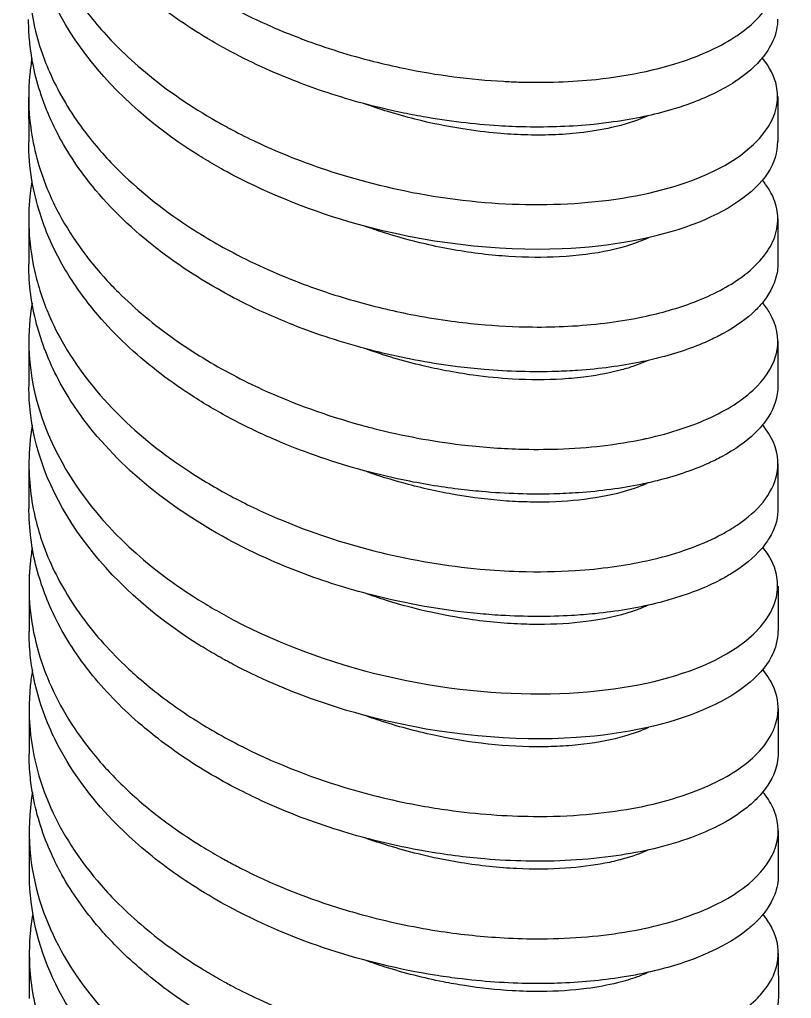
# Model space of a CAD drawing. Header units: millimetres. Extents: x 129 to 6329, y 33 to 3553.
# Drawn here: x 5158.78 to 5179.39, y 3216.18 to 3242.32 of the extents above; entities that cross this region are included whole.
import ezdxf

# ---------------------------------------------------------------- set-up
doc = ezdxf.new("R2010")
doc.units = ezdxf.units.MM
doc.layers.add('vistasIsometricas', color=255, linetype='Continuous')

msp = doc.modelspace()

# ---------------------------------------------------------------- linework, layer by layer
at = {"layer": 'vistasIsometricas', "extrusion": (1e-16, 0.816497, 0.57735)}
for p, q in [((5176.52, 3241.219), (5176.52, 3241.219)), ((5159.02, 3240.252), (5159.021, 3239.056)), ((5179.02, 3240.266), (5179.021, 3239.07)), ((5159.023, 3236.984), (5159.024, 3235.788)), ((5179.023, 3236.999), (5179.024, 3235.803)), ((5159.025, 3233.717), (5159.026, 3232.521)), ((5179.025, 3233.731), (5179.026, 3232.535)), ((5176.527, 3231.417), (5176.527, 3231.417)), ((5159.028, 3230.45), (5159.028, 3229.254)), ((5179.028, 3230.464), (5179.028, 3229.268)), ((5176.529, 3228.15), (5176.529, 3228.15)), ((5159.03, 3227.182), (5159.031, 3225.986)), ((5179.03, 3227.197), (5179.031, 3226.001)), ((5176.532, 3224.883), (5176.532, 3224.883)), ((5159.032, 3223.915), (5159.033, 3222.719)), ((5179.032, 3223.929), (5179.033, 3222.733)), ((5176.534, 3221.615), (5176.534, 3221.615)), ((5159.035, 3220.647), (5159.036, 3219.451)), ((5179.035, 3220.662), (5179.036, 3219.466)), ((5176.536, 3218.348), (5176.536, 3218.348)), ((5159.037, 3217.38), (5159.038, 3216.184)), ((5179.037, 3217.395), (5179.038, 3216.199))]:
    msp.add_line(p, q, dxfattribs=at)
at = {"layer": 'vistasIsometricas'}
for points, knots in [([(5179.019, 3242.338), (5179.019, 3242.143), (5178.978, 3241.949), (5178.857, 3241.672), (5178.811, 3241.586), (5178.603, 3241.263), (5178.384, 3241.033), (5178.01, 3240.751), (5177.913, 3240.684), (5177.49, 3240.419), (5177.114, 3240.238), (5176.526, 3240.023), (5176.361, 3239.969), (5175.718, 3239.779), (5175.198, 3239.667), (5174.465, 3239.564), (5174.288, 3239.543), (5173.535, 3239.468), (5172.929, 3239.443), (5172.057, 3239.46), (5171.811, 3239.47), (5170.905, 3239.527), (5170.233, 3239.607), (5169.357, 3239.761), (5169.159, 3239.8), (5168.298, 3239.981), (5167.638, 3240.158), (5166.722, 3240.462), (5166.457, 3240.557), (5165.542, 3240.91), (5164.911, 3241.199), (5164.136, 3241.62), (5163.965, 3241.717), (5163.224, 3242.159), (5162.688, 3242.533), (5162.025, 3243.077), (5161.859, 3243.222), (5161.239, 3243.794), (5160.831, 3244.244), (5160.364, 3244.872), (5160.254, 3245.03), (5159.841, 3245.672), (5159.591, 3246.171), (5159.339, 3246.864), (5159.281, 3247.046), (5159.092, 3247.752), (5159.019, 3248.28), (5159.014, 3248.826), (5159.014, 3248.842), (5159.014, 3248.858)], [2.189774, 2.189774, 2.189774, 2.189774, 2.271369, 2.271369, 2.308355, 2.308355, 2.412889, 2.412889, 2.446497, 2.446497, 2.549984, 2.549984, 2.588042, 2.588042, 2.692844, 2.692844, 2.725228, 2.725228, 2.828307, 2.828307, 2.868108, 2.868108, 2.97324, 2.97324, 3.003864, 3.003864, 3.106388, 3.106388, 3.14864, 3.14864, 3.25397, 3.25397, 3.284508, 3.284508, 3.388413, 3.388413, 3.424714, 3.424714, 3.529057, 3.529057, 3.563502, 3.563502, 3.667267, 3.667267, 3.704157, 3.704157, 3.808666, 3.808666, 3.811797, 3.811797, 3.811797, 3.811797]), ([(5159.102, 3247.822), (5159.079, 3247.684), (5159.061, 3247.546), (5159.047, 3247.408), (5159.026, 3247.2), (5159.015, 3246.991), (5159.016, 3246.782), (5159.017, 3246.075), (5159.14, 3245.368), (5159.382, 3244.68), (5159.42, 3244.571), (5159.461, 3244.463), (5159.505, 3244.356), (5159.739, 3243.782), (5160.056, 3243.223), (5160.448, 3242.69), (5160.731, 3242.304), (5161.054, 3241.931), (5161.411, 3241.576), (5161.639, 3241.349), (5161.881, 3241.129), (5162.136, 3240.916), (5162.713, 3240.436), (5163.354, 3239.996), (5164.043, 3239.603), (5164.114, 3239.563), (5164.185, 3239.523), (5164.257, 3239.483), (5164.28, 3239.471), (5164.302, 3239.459), (5164.325, 3239.447), (5164.338, 3239.439), (5164.352, 3239.432), (5164.366, 3239.425), (5164.384, 3239.415), (5164.402, 3239.405), (5164.42, 3239.396), (5164.438, 3239.386), (5164.47, 3239.369), (5164.475, 3239.367)], [0.138920764, 0.138920764, 0.138920764, 0.138920764, 0.139115502, 0.139115502, 0.139115502, 0.139409012, 0.139409012, 0.139409012, 0.140403887, 0.140403887, 0.140403887, 0.140560589, 0.140560589, 0.140560589, 0.14139877, 0.14139877, 0.14139877, 0.142005675, 0.142005675, 0.142005675, 0.142393655, 0.142393655, 0.142393655, 0.143270126, 0.143270126, 0.143270126, 0.143360444, 0.143360444, 0.143360444, 0.143388537, 0.143388537, 0.143388537, 0.143405603, 0.143405603, 0.143405603, 0.143428183, 0.143428183, 0.143428183, 0.143450762, 0.143450762, 0.143450762, 0.143450762]), ([(5164.476, 3238.171), (5164.47, 3238.174), (5164.455, 3238.182), (5164.444, 3238.187), (5164.434, 3238.193), (5164.423, 3238.198), (5164.413, 3238.204), (5164.392, 3238.215), (5164.371, 3238.226), (5164.351, 3238.237), (5164.309, 3238.26), (5164.268, 3238.282), (5164.227, 3238.305), (5164.145, 3238.35), (5164.063, 3238.396), (5163.983, 3238.442), (5163.821, 3238.535), (5163.663, 3238.631), (5163.508, 3238.729), (5160.914, 3240.361), (5159.304, 3242.649), (5159.054, 3244.918), (5159.029, 3245.142), (5159.017, 3245.366), (5159.018, 3245.589)], [0.854433457, 0.854433457, 0.854433457, 0.854433457, 0.854442082, 0.854442082, 0.854442082, 0.854450707, 0.854450707, 0.854450707, 0.854467958, 0.854467958, 0.854467958, 0.854502459, 0.854502459, 0.854502459, 0.854571461, 0.854571461, 0.854571461, 0.854709465, 0.854709465, 0.854709465, 0.857015043, 0.857015043, 0.857015043, 0.857243209, 0.857243209, 0.857243209, 0.857243209]), ([(5159.105, 3244.555), (5159.049, 3244.225), (5159.02, 3243.894), (5159.017, 3243.412), (5159.022, 3243.261), (5159.068, 3242.577), (5159.173, 3242.048), (5159.412, 3241.325), (5159.489, 3241.125), (5159.795, 3240.426), (5160.075, 3239.94), (5160.67, 3239.118), (5160.959, 3238.775), (5161.818, 3237.888), (5162.44, 3237.372), (5163.556, 3236.616), (5164.007, 3236.347), (5165.085, 3235.779), (5165.723, 3235.495), (5166.812, 3235.089), (5167.25, 3234.945), (5168.201, 3234.673), (5168.712, 3234.55), (5169.551, 3234.386), (5169.878, 3234.331), (5170.478, 3234.247), (5170.75, 3234.215), (5171.515, 3234.143), (5172.002, 3234.118), (5172.797, 3234.111), (5173.111, 3234.118), (5174.099, 3234.169), (5174.74, 3234.248), (5175.827, 3234.467), (5176.285, 3234.595), (5177.205, 3234.932), (5177.638, 3235.152), (5178.207, 3235.549), (5178.391, 3235.71), (5178.689, 3236.041), (5178.803, 3236.211), (5178.969, 3236.57), (5179.015, 3236.759), (5179.028, 3237.122), (5179.001, 3237.296), (5178.887, 3237.621), (5178.806, 3237.774), (5178.672, 3237.96), (5178.644, 3237.997), (5178.613, 3238.034)], [0.986576, 0.986576, 0.986576, 0.986576, 1.052004, 1.052004, 1.081721, 1.081721, 1.186973, 1.186973, 1.227805, 1.227805, 1.330644, 1.330644, 1.408532, 1.408532, 1.540552, 1.540552, 1.622248, 1.622248, 1.727836, 1.727836, 1.797007, 1.797007, 1.876197, 1.876197, 1.926905, 1.926905, 1.969585, 1.969585, 2.047772, 2.047772, 2.100654, 2.100654, 2.217983, 2.217983, 2.317432, 2.317432, 2.439979, 2.439979, 2.516042, 2.516042, 2.590178, 2.590178, 2.669957, 2.669957, 2.742662, 2.742662, 2.808392, 2.808392, 2.824997, 2.824997, 2.824997, 2.824997]), ([(5164.472, 3242.634), (5164.52, 3242.609), (5164.594, 3242.57), (5164.656, 3242.539), (5164.889, 3242.42), (5165.126, 3242.306), (5165.368, 3242.198), (5165.672, 3242.061), (5165.983, 3241.933), (5166.298, 3241.814), (5166.316, 3241.807), (5166.335, 3241.8), (5166.353, 3241.793), (5166.966, 3241.564), (5167.594, 3241.368), (5168.228, 3241.207), (5168.493, 3241.14), (5168.759, 3241.079), (5169.025, 3241.024), (5169.926, 3240.837), (5170.827, 3240.722), (5171.696, 3240.674), (5171.832, 3240.666), (5171.968, 3240.66), (5172.103, 3240.656), (5172.826, 3240.634), (5173.521, 3240.659), (5174.172, 3240.727), (5174.643, 3240.777), (5175.091, 3240.849), (5175.509, 3240.94), (5175.776, 3240.999), (5176.032, 3241.066), (5176.273, 3241.14), (5176.894, 3241.33), (5177.425, 3241.569), (5177.848, 3241.84), (5177.874, 3241.857), (5177.9, 3241.875), (5177.926, 3241.892), (5178.31, 3242.15), (5178.598, 3242.437), (5178.781, 3242.737), (5178.881, 3242.902), (5178.95, 3243.071), (5178.987, 3243.242), (5179.021, 3243.402), (5179.027, 3243.564), (5179.004, 3243.725), (5178.964, 3244.013), (5178.83, 3244.298), (5178.608, 3244.569)], [0.137670411, 0.137670411, 0.137670411, 0.137670411, 0.13774583, 0.13774583, 0.13774583, 0.138031681, 0.138031681, 0.138031681, 0.138392953, 0.138392953, 0.138392953, 0.138414151, 0.138414151, 0.138414151, 0.139115495, 0.139115495, 0.139115495, 0.139409027, 0.139409027, 0.139409027, 0.140403892, 0.140403892, 0.140403892, 0.140560581, 0.140560581, 0.140560581, 0.141398766, 0.141398766, 0.141398766, 0.142005667, 0.142005667, 0.142005667, 0.142393649, 0.142393649, 0.142393649, 0.143388514, 0.143388514, 0.143388514, 0.143450752, 0.143450752, 0.143450752, 0.144383384, 0.144383384, 0.144383384, 0.144895838, 0.144895838, 0.144895838, 0.145378276, 0.145378276, 0.145378276, 0.146243341, 0.146243341, 0.146243341, 0.146243341]), ([(5179.024, 3235.803), (5179.024, 3235.794), (5179.024, 3235.786), (5179.022, 3235.706), (5179.015, 3235.634), (5178.959, 3235.313), (5178.846, 3235.066), (5178.596, 3234.738), (5178.516, 3234.649), (5178.201, 3234.339), (5177.913, 3234.13), (5177.461, 3233.881), (5177.348, 3233.825), (5176.843, 3233.59), (5176.401, 3233.433), (5175.728, 3233.257), (5175.541, 3233.214), (5174.831, 3233.07), (5174.273, 3232.995), (5173.492, 3232.941), (5173.298, 3232.931), (5172.485, 3232.906), (5171.842, 3232.923), (5170.946, 3232.999), (5170.709, 3233.024), (5169.808, 3233.137), (5169.137, 3233.258), (5168.248, 3233.472), (5168.028, 3233.529), (5167.139, 3233.777), (5166.48, 3234.003), (5165.616, 3234.359), (5165.395, 3234.456), (5164.558, 3234.845), (5163.966, 3235.168), (5163.225, 3235.644), (5163.043, 3235.766), (5162.691, 3236.018), (5162.521, 3236.146), (5161.693, 3236.803), (5161.113, 3237.377), (5160.26, 3238.462), (5159.948, 3238.953), (5159.628, 3239.611), (5159.561, 3239.763), (5159.292, 3240.427), (5159.151, 3240.95), (5159.055, 3241.645), (5159.038, 3241.811), (5159.022, 3242.093), (5159.019, 3242.208), (5159.019, 3242.323)], [0.567613, 0.567613, 0.567613, 0.567613, 0.571227, 0.571227, 0.601183, 0.601183, 0.706407, 0.706407, 0.746958, 0.746958, 0.849862, 0.849862, 0.881722, 0.881722, 0.986628, 0.986628, 1.025179, 1.025179, 1.128547, 1.128547, 1.16181, 1.16181, 1.266418, 1.266418, 1.3037, 1.3037, 1.407368, 1.407368, 1.441531, 1.441531, 1.545935, 1.545935, 1.582465, 1.582465, 1.686311, 1.686311, 1.721021, 1.721021, 1.755447, 1.755447, 1.892824, 1.892824, 1.998136, 1.998136, 2.029378, 2.029378, 2.134074, 2.134074, 2.16695, 2.16695, 2.189662, 2.189662, 2.189662, 2.189662]), ([(5159.107, 3241.287), (5159.084, 3241.15), (5159.065, 3241.012), (5159.051, 3240.873), (5159.004, 3240.397), (5159.011, 3239.918), (5159.074, 3239.443), (5159.147, 3238.895), (5159.293, 3238.352), (5159.509, 3237.821), (5159.571, 3237.67), (5159.639, 3237.519), (5159.712, 3237.37), (5160.042, 3236.699), (5160.485, 3236.054), (5161.026, 3235.451), (5161.151, 3235.312), (5161.281, 3235.175), (5161.416, 3235.041), (5161.866, 3234.593), (5162.372, 3234.172), (5162.921, 3233.783), (5163.409, 3233.439), (5163.931, 3233.121), (5164.479, 3232.832)], [0.150481291, 0.150481291, 0.150481291, 0.150481291, 0.1506762, 0.1506762, 0.1506762, 0.151347582, 0.151347582, 0.151347582, 0.152121286, 0.152121286, 0.152121286, 0.152342462, 0.152342462, 0.152342462, 0.153337341, 0.153337341, 0.153337341, 0.153566372, 0.153566372, 0.153566372, 0.154332235, 0.154332235, 0.154332235, 0.155011458, 0.155011458, 0.155011458, 0.155011458]), ([(5164.475, 3239.367), (5164.844, 3239.172), (5165.325, 3238.937), (5165.933, 3238.691), (5167.18, 3238.185), (5169.013, 3237.623), (5171.213, 3237.44), (5173.099, 3237.283), (5175.263, 3237.44), (5176.886, 3238.086), (5178.258, 3238.633), (5179.197, 3239.545), (5178.992, 3240.544), (5178.94, 3240.797), (5178.812, 3241.054), (5178.605, 3241.304)], [0.14345076, 0.14345076, 0.14345076, 0.14345076, 0.14538432, 0.14538432, 0.14538432, 0.14935619, 0.14935619, 0.14935619, 0.15276246, 0.15276246, 0.15276246, 0.15564379, 0.15564379, 0.15564379, 0.15637426, 0.15637426, 0.15637426, 0.15637426]), ([(5175.555, 3239.754), (5175.528, 3239.742), (5175.5, 3239.73), (5175.217, 3239.608), (5174.92, 3239.513), (5174.32, 3239.378), (5174.034, 3239.331), (5173.492, 3239.271), (5173.247, 3239.254), (5172.753, 3239.237), (5172.507, 3239.237), (5172.019, 3239.252), (5171.778, 3239.266), (5171.232, 3239.315), (5170.924, 3239.353), (5170.191, 3239.468), (5169.764, 3239.555), (5169.094, 3239.725), (5168.853, 3239.792), (5168.405, 3239.93), (5168.198, 3239.999), (5167.992, 3240.073)], [-10.5661632, -10.5661632, -10.5661632, -10.5661632, -10.5573829, -10.5573829, -10.4781595, -10.4781595, -10.4157755, -10.4157755, -10.3680293, -10.3680293, -10.3236112, -10.3236112, -10.2823807, -10.2823807, -10.2317441, -10.2317441, -10.1636004, -10.1636004, -10.1255206, -10.1255206, -10.092546, -10.092546, -10.092546, -10.092546]), ([(5164.48, 3231.636), (5164.12, 3231.826), (5163.772, 3232.028), (5163.13, 3232.438), (5162.836, 3232.643), (5161.962, 3233.308), (5161.43, 3233.797), (5160.676, 3234.652), (5160.412, 3234.997), (5160.075, 3235.516), (5159.975, 3235.681), (5159.65, 3236.269), (5159.463, 3236.701), (5159.229, 3237.438), (5159.157, 3237.737), (5159.05, 3238.376), (5159.022, 3238.716), (5159.021, 3239.056)], [0.0000223, 0.0000223, 0.0000223, 0.0000223, 0.0625688, 0.0625688, 0.1196904, 0.1196904, 0.2398887, 0.2398887, 0.3165452, 0.3165452, 0.3516767, 0.3516767, 0.4404125, 0.4404125, 0.5002494, 0.5002494, 0.5672808, 0.5672808, 0.5672808, 0.5672808]), ([(5179.011, 3239.072), (5179.016, 3238.784), (5178.931, 3238.499), (5178.756, 3238.229), (5178.042, 3237.126), (5175.884, 3236.306), (5173.266, 3236.198), (5171.524, 3236.126), (5169.597, 3236.355), (5167.788, 3236.862), (5166.615, 3237.192), (5165.491, 3237.636), (5164.476, 3238.171)], [0.845765591, 0.845765591, 0.845765591, 0.845765591, 0.846671908, 0.846671908, 0.846671908, 0.850373618, 0.850373618, 0.850373618, 0.852836613, 0.852836613, 0.852836613, 0.854433457, 0.854433457, 0.854433457, 0.854433457]), ([(5159.109, 3238.02), (5159.102, 3237.977), (5159.095, 3237.935), (5159.089, 3237.892), (5159.075, 3237.797), (5159.063, 3237.701), (5159.054, 3237.606), (5158.993, 3236.996), (5159.022, 3236.381), (5159.143, 3235.775), (5159.225, 3235.363), (5159.348, 3234.955), (5159.512, 3234.554), (5159.627, 3234.273), (5159.761, 3233.996), (5159.914, 3233.723), (5160.286, 3233.062), (5160.77, 3232.431), (5161.348, 3231.845), (5161.371, 3231.821), (5161.394, 3231.797), (5161.418, 3231.774), (5161.979, 3231.215), (5162.627, 3230.698), (5163.338, 3230.235), (5163.704, 3229.997), (5164.086, 3229.773), (5164.482, 3229.565)], [0.15626164, 0.15626164, 0.15626164, 0.15626164, 0.156321939, 0.156321939, 0.156321939, 0.15645652, 0.15645652, 0.15645652, 0.157316822, 0.157316822, 0.157316822, 0.157901605, 0.157901605, 0.157901605, 0.158311718, 0.158311718, 0.158311718, 0.159306594, 0.159306594, 0.159306594, 0.15934669, 0.15934669, 0.15934669, 0.160301474, 0.160301474, 0.160301474, 0.160791775, 0.160791775, 0.160791775, 0.160791775]), ([(5175.558, 3236.487), (5175.273, 3236.356), (5174.93, 3236.244), (5174.132, 3236.071), (5173.68, 3236.012), (5172.764, 3235.964), (5172.314, 3235.967), (5171.606, 3236.013), (5171.364, 3236.035), (5170.625, 3236.124), (5170.119, 3236.212), (5169.238, 3236.417), (5168.868, 3236.518), (5168.33, 3236.689), (5168.162, 3236.746), (5167.994, 3236.806)], [-8.6985033, -8.6985033, -8.6985033, -8.6985033, -8.6062172, -8.6062172, -8.5123046, -8.5123046, -8.4317807, -8.4317807, -8.3912537, -8.3912537, -8.3099273, -8.3099273, -8.2513488, -8.2513488, -8.2245753, -8.2245753, -8.2245753, -8.2245753]), ([(5164.483, 3228.369), (5163.663, 3228.801), (5162.905, 3229.296), (5161.546, 3230.406), (5160.954, 3231.018), (5160.329, 3231.863), (5160.197, 3232.058), (5159.78, 3232.735), (5159.544, 3233.23), (5159.319, 3233.888), (5159.273, 3234.04), (5159.095, 3234.718), (5159.025, 3235.249), (5159.024, 3235.784), (5159.024, 3235.786), (5159.024, 3235.788)], [0.0000116, 0.0000116, 0.0000116, 0.0000116, 0.1423632, 0.1423632, 0.2866868, 0.2866868, 0.3289304, 0.3289304, 0.431454, 0.431454, 0.4620878, 0.4620878, 0.567215, 0.567215, 0.5675955, 0.5675955, 0.5675955, 0.5675955]), ([(5159.115, 3234.75), (5159.048, 3234.363), (5159.017, 3233.97), (5159.027, 3233.574), (5159.079, 3231.386), (5160.382, 3229.12), (5162.715, 3227.401), (5162.966, 3227.216), (5163.228, 3227.037), (5163.499, 3226.866), (5163.657, 3226.766), (5163.818, 3226.669), (5163.982, 3226.574), (5164.065, 3226.527), (5164.147, 3226.48), (5164.231, 3226.434), (5164.315, 3226.388), (5164.396, 3226.344), (5164.484, 3226.297)], [0.163865796, 0.163865796, 0.163865796, 0.163865796, 0.164212788, 0.164212788, 0.164212788, 0.166127018, 0.166127018, 0.166127018, 0.166332965, 0.166332965, 0.166332965, 0.166452542, 0.166452542, 0.166452542, 0.16651233, 0.16651233, 0.16651233, 0.166572118, 0.166572118, 0.166572118, 0.166572118]), ([(5164.479, 3232.832), (5164.734, 3232.698), (5164.995, 3232.57), (5165.259, 3232.448), (5166.095, 3232.066), (5166.976, 3231.749), (5167.871, 3231.502), (5167.992, 3231.468), (5168.113, 3231.436), (5168.235, 3231.405), (5169.012, 3231.208), (5169.796, 3231.064), (5170.566, 3230.971), (5171.09, 3230.909), (5171.606, 3230.87), (5172.11, 3230.854), (5172.464, 3230.843), (5172.811, 3230.844), (5173.149, 3230.855), (5173.97, 3230.882), (5174.741, 3230.974), (5175.433, 3231.12), (5175.461, 3231.126), (5175.488, 3231.132), (5175.516, 3231.138), (5176.174, 3231.283), (5176.759, 3231.476), (5177.25, 3231.707), (5177.503, 3231.825), (5177.731, 3231.954), (5177.933, 3232.09), (5178.141, 3232.23), (5178.321, 3232.378), (5178.471, 3232.532), (5178.75, 3232.819), (5178.927, 3233.127), (5178.994, 3233.439), (5178.998, 3233.458), (5179.001, 3233.476), (5179.004, 3233.494), (5179.062, 3233.825), (5178.998, 3234.161), (5178.813, 3234.482), (5178.758, 3234.579), (5178.692, 3234.674), (5178.616, 3234.767)], [0.155011459, 0.155011459, 0.155011459, 0.155011459, 0.155327122, 0.155327122, 0.155327122, 0.156322003, 0.156322003, 0.156322003, 0.156456544, 0.156456544, 0.156456544, 0.157316887, 0.157316887, 0.157316887, 0.15790163, 0.15790163, 0.15790163, 0.158311784, 0.158311784, 0.158311784, 0.159306659, 0.159306659, 0.159306659, 0.159346716, 0.159346716, 0.159346716, 0.160301536, 0.160301536, 0.160301536, 0.160791802, 0.160791802, 0.160791802, 0.161296437, 0.161296437, 0.161296437, 0.162236887, 0.162236887, 0.162236887, 0.162291308, 0.162291308, 0.162291308, 0.163286182, 0.163286182, 0.163286182, 0.16358439, 0.16358439, 0.16358439, 0.16358439]), ([(5175.56, 3233.22), (5175.447, 3233.168), (5175.326, 3233.119), (5175.086, 3233.036), (5174.97, 3233), (5174.566, 3232.89), (5174.251, 3232.828), (5173.704, 3232.757), (5173.489, 3232.737), (5172.85, 3232.698), (5172.406, 3232.698), (5171.599, 3232.744), (5171.246, 3232.778), (5170.645, 3232.861), (5170.403, 3232.9), (5169.957, 3232.986), (5169.755, 3233.029), (5169.033, 3233.2), (5168.512, 3233.354), (5167.997, 3233.538)], [-11.8121216, -11.8121216, -11.8121216, -11.8121216, -11.7757146, -11.7757146, -11.7452478, -11.7452478, -11.6739647, -11.6739647, -11.63102, -11.63102, -11.5512126, -11.5512126, -11.4922407, -11.4922407, -11.4530396, -11.4530396, -11.4208198, -11.4208198, -11.3384541, -11.3384541, -11.3384541, -11.3384541]), ([(5164.485, 3225.101), (5164.469, 3225.11), (5164.446, 3225.122), (5164.426, 3225.133), (5164.406, 3225.143), (5164.386, 3225.154), (5164.367, 3225.164), (5164.328, 3225.185), (5164.288, 3225.207), (5164.25, 3225.228), (5164.172, 3225.271), (5164.094, 3225.314), (5164.018, 3225.358), (5163.864, 3225.446), (5163.714, 3225.536), (5163.566, 3225.629), (5160.988, 3227.237), (5159.331, 3229.516), (5159.066, 3231.821), (5159.04, 3232.054), (5159.027, 3232.288), (5159.028, 3232.52)], [0.831312016, 0.831312016, 0.831312016, 0.831312016, 0.831332224, 0.831332224, 0.831332224, 0.831352433, 0.831352433, 0.831352433, 0.831392849, 0.831392849, 0.831392849, 0.831473683, 0.831473683, 0.831473683, 0.83163535, 0.83163535, 0.83163535, 0.834450924, 0.834450924, 0.834450924, 0.834736094, 0.834736094, 0.834736094, 0.834736094]), ([(5179.026, 3232.535), (5179.026, 3232.52), (5179.026, 3232.505), (5179.023, 3232.418), (5179.015, 3232.346), (5178.955, 3232.032), (5178.843, 3231.792), (5178.594, 3231.465), (5178.509, 3231.37), (5178.179, 3231.051), (5177.879, 3230.838), (5177.414, 3230.589), (5177.303, 3230.534), (5176.797, 3230.304), (5176.352, 3230.149), (5175.7, 3229.983), (5175.537, 3229.945), (5174.852, 3229.805), (5174.294, 3229.729), (5173.486, 3229.672), (5173.264, 3229.662), (5172.419, 3229.639), (5171.773, 3229.66), (5170.906, 3229.737), (5170.7, 3229.759), (5170.002, 3229.845), (5169.506, 3229.927), (5168.225, 3230.194), (5167.443, 3230.41), (5166.318, 3230.807), (5165.96, 3230.946), (5165.223, 3231.263), (5164.846, 3231.443), (5164.48, 3231.636)], [2.189574, 2.189574, 2.189574, 2.189574, 2.195973, 2.195973, 2.226056, 2.226056, 2.328423, 2.328423, 2.371382, 2.371382, 2.476704, 2.476704, 2.507769, 2.507769, 2.612299, 2.612299, 2.645924, 2.645924, 2.749416, 2.749416, 2.787452, 2.787452, 2.892248, 2.892248, 2.924658, 2.924658, 3.001476, 3.001476, 3.122891, 3.122891, 3.180657, 3.180657, 3.244228, 3.244228, 3.244228, 3.244228]), ([(5159.114, 3231.485), (5159.087, 3231.325), (5159.066, 3231.164), (5159.039, 3230.852), (5159.031, 3230.702), (5159.02, 3230.017), (5159.081, 3229.484), (5159.261, 3228.754), (5159.321, 3228.551), (5159.569, 3227.842), (5159.81, 3227.346), (5160.198, 3226.727), (5160.29, 3226.589), (5160.73, 3225.972), (5161.132, 3225.513), (5161.726, 3224.946), (5161.871, 3224.816), (5162.406, 3224.357), (5162.822, 3224.044), (5163.694, 3223.468), (5164.148, 3223.203), (5165.518, 3222.498), (5166.476, 3222.117), (5168.14, 3221.615), (5168.825, 3221.452), (5169.745, 3221.286), (5169.981, 3221.249), (5170.996, 3221.106), (5171.763, 3221.051), (5172.984, 3221.041), (5173.455, 3221.059), (5174.761, 3221.169), (5175.541, 3221.313), (5176.564, 3221.618), (5176.88, 3221.734), (5177.448, 3221.989), (5177.699, 3222.127), (5178.101, 3222.394), (5178.261, 3222.521), (5178.592, 3222.835), (5178.742, 3223.028), (5178.897, 3223.317), (5178.936, 3223.41), (5179.044, 3223.752), (5179.053, 3224.004), (5178.976, 3224.326), (5178.953, 3224.398), (5178.855, 3224.638), (5178.755, 3224.804), (5178.623, 3224.965)], [0.986427, 0.986427, 0.986427, 0.986427, 1.018279, 1.018279, 1.048029, 1.048029, 1.153278, 1.153278, 1.19407, 1.19407, 1.296918, 1.296918, 1.326804, 1.326804, 1.432101, 1.432101, 1.464502, 1.464502, 1.548184, 1.548184, 1.629718, 1.629718, 1.784452, 1.784452, 1.890365, 1.890365, 1.92701, 1.92701, 2.048593, 2.048593, 2.12863, 2.12863, 2.280121, 2.280121, 2.356461, 2.356461, 2.431078, 2.431078, 2.492089, 2.492089, 2.577512, 2.577512, 2.617275, 2.617275, 2.722401, 2.722401, 2.753059, 2.753059, 2.825125, 2.825125, 2.825125, 2.825125]), ([(5164.482, 3229.565), (5164.889, 3229.35), (5165.311, 3229.151), (5165.742, 3228.97), (5166.547, 3228.632), (5167.388, 3228.354), (5168.237, 3228.138), (5168.286, 3228.126), (5168.336, 3228.113), (5168.385, 3228.101), (5169.284, 3227.881), (5170.192, 3227.731), (5171.074, 3227.651), (5171.425, 3227.619), (5171.772, 3227.597), (5172.113, 3227.587), (5172.629, 3227.571), (5173.132, 3227.579), (5173.614, 3227.61), (5174.295, 3227.654), (5174.935, 3227.743), (5175.518, 3227.871), (5175.621, 3227.893), (5175.722, 3227.917), (5175.821, 3227.942), (5176.482, 3228.108), (5177.06, 3228.326), (5177.534, 3228.581), (5177.677, 3228.658), (5177.811, 3228.739), (5177.935, 3228.822), (5178.221, 3229.015), (5178.453, 3229.222), (5178.629, 3229.44), (5178.819, 3229.675), (5178.942, 3229.922), (5178.996, 3230.172), (5179.014, 3230.253), (5179.024, 3230.334), (5179.027, 3230.416), (5179.038, 3230.748), (5178.927, 3231.081), (5178.698, 3231.396), (5178.673, 3231.431), (5178.646, 3231.465), (5178.618, 3231.499)], [0.160791776, 0.160791776, 0.160791776, 0.160791776, 0.161296377, 0.161296377, 0.161296377, 0.162236864, 0.162236864, 0.162236864, 0.162291256, 0.162291256, 0.162291256, 0.163286137, 0.163286137, 0.163286137, 0.163681952, 0.163681952, 0.163681952, 0.164281041, 0.164281041, 0.164281041, 0.165127041, 0.165127041, 0.165127041, 0.165275918, 0.165275918, 0.165275918, 0.166270797, 0.166270797, 0.166270797, 0.16657213, 0.16657213, 0.16657213, 0.167265694, 0.167265694, 0.167265694, 0.168017219, 0.168017219, 0.168017219, 0.168260575, 0.168260575, 0.168260575, 0.169255452, 0.169255452, 0.169255452, 0.169364704, 0.169364704, 0.169364704, 0.169364704]), ([(5175.563, 3229.952), (5175.544, 3229.944), (5175.524, 3229.935), (5175.306, 3229.839), (5175.081, 3229.761), (5174.498, 3229.605), (5174.123, 3229.537), (5173.309, 3229.449), (5172.872, 3229.43), (5172.204, 3229.443), (5171.993, 3229.452), (5171.338, 3229.498), (5170.882, 3229.553), (5169.973, 3229.71), (5169.524, 3229.809), (5168.714, 3230.03), (5168.355, 3230.143), (5167.999, 3230.271)], [-12.4338233, -12.4338233, -12.4338233, -12.4338233, -12.4277164, -12.4277164, -12.3652113, -12.3652113, -12.2819897, -12.2819897, -12.1999818, -12.1999818, -12.1634129, -12.1634129, -12.0883625, -12.0883625, -12.0170412, -12.0170412, -11.960088, -11.960088, -11.960088, -11.960088]), ([(5179.033, 3222.733), (5179.033, 3222.647), (5179.025, 3222.561), (5178.994, 3222.396), (5178.972, 3222.319), (5178.854, 3221.995), (5178.696, 3221.755), (5178.392, 3221.446), (5178.303, 3221.365), (5177.983, 3221.107), (5177.717, 3220.938), (5177.197, 3220.675), (5176.965, 3220.575), (5176.405, 3220.369), (5176.069, 3220.268), (5175.392, 3220.107), (5175.057, 3220.043), (5174.321, 3219.936), (5173.916, 3219.896), (5173.107, 3219.85), (5172.707, 3219.843), (5171.936, 3219.859), (5171.569, 3219.878), (5170.673, 3219.954), (5170.141, 3220.022), (5169.196, 3220.187), (5168.786, 3220.273), (5168.06, 3220.452), (5167.745, 3220.538), (5166.736, 3220.844), (5166.055, 3221.097), (5165.181, 3221.488), (5164.965, 3221.59), (5164.173, 3221.989), (5163.62, 3222.312), (5162.86, 3222.831), (5162.625, 3223.003), (5162.244, 3223.303), (5162.093, 3223.428), (5161.467, 3223.975), (5161.037, 3224.421), (5160.558, 3225.024), (5160.457, 3225.16), (5160.03, 3225.765), (5159.758, 3226.25), (5159.459, 3226.96), (5159.382, 3227.172), (5159.154, 3227.908), (5159.06, 3228.439), (5159.031, 3229.066), (5159.028, 3229.16), (5159.028, 3229.254)], [0.567363, 0.567363, 0.567363, 0.567363, 0.603677, 0.603677, 0.63651, 0.63651, 0.741214, 0.741214, 0.778871, 0.778871, 0.865731, 0.865731, 0.926219, 0.926219, 1.001051, 1.001051, 1.066899, 1.066899, 1.139555, 1.139555, 1.206694, 1.206694, 1.265767, 1.265767, 1.348733, 1.348733, 1.412208, 1.412208, 1.461287, 1.461287, 1.570249, 1.570249, 1.606531, 1.606531, 1.705927, 1.705927, 1.752614, 1.752614, 1.784726, 1.784726, 1.889949, 1.889949, 1.919935, 1.919935, 2.022278, 2.022278, 2.065352, 2.065352, 2.17067, 2.17067, 2.189136, 2.189136, 2.189136, 2.189136]), ([(5179.028, 3229.268), (5179.028, 3229.244), (5179.028, 3229.22), (5179.014, 3228.952), (5178.936, 3228.71), (5178.733, 3228.376), (5178.663, 3228.28), (5178.38, 3227.952), (5178.112, 3227.73), (5177.687, 3227.469), (5177.586, 3227.411), (5177.118, 3227.167), (5176.701, 3227), (5176.08, 3226.813), (5175.92, 3226.77), (5175.259, 3226.609), (5174.719, 3226.517), (5173.938, 3226.437), (5173.729, 3226.42), (5172.913, 3226.374), (5172.28, 3226.374), (5171.418, 3226.425), (5171.206, 3226.442), (5170.066, 3226.551), (5169.119, 3226.715), (5167.539, 3227.122), (5166.906, 3227.321), (5165.665, 3227.793), (5165.06, 3228.064), (5164.483, 3228.369)], [3.811043, 3.811043, 3.811043, 3.811043, 3.82108, 3.82108, 3.923502, 3.923502, 3.96622, 3.96622, 4.07155, 4.07155, 4.102438, 4.102438, 4.206782, 4.206782, 4.24123, 4.24123, 4.344997, 4.344997, 4.381882, 4.381882, 4.486391, 4.486391, 4.520121, 4.520121, 4.666209, 4.666209, 4.765538, 4.765538, 4.8659, 4.8659, 4.8659, 4.8659]), ([(5159.117, 3228.218), (5159.093, 3228.08), (5159.075, 3227.942), (5159.061, 3227.804), (5159.03, 3227.497), (5159.022, 3227.19), (5159.037, 3226.883), (5159.072, 3226.176), (5159.23, 3225.472), (5159.504, 3224.789), (5159.509, 3224.777), (5159.514, 3224.764), (5159.519, 3224.752), (5159.792, 3224.083), (5160.178, 3223.434), (5160.662, 3222.823), (5160.895, 3222.53), (5161.15, 3222.246), (5161.425, 3221.972), (5161.735, 3221.664), (5162.071, 3221.368), (5162.429, 3221.087), (5162.562, 3220.983), (5162.699, 3220.88), (5162.838, 3220.78), (5163.095, 3220.595), (5163.362, 3220.418), (5163.637, 3220.248), (5163.794, 3220.152), (5163.953, 3220.058), (5164.115, 3219.967), (5164.222, 3219.906), (5164.328, 3219.848), (5164.44, 3219.788), (5164.457, 3219.779), (5164.475, 3219.77), (5164.489, 3219.763)], [0.173602865, 0.173602865, 0.173602865, 0.173602865, 0.173797574, 0.173797574, 0.173797574, 0.174229851, 0.174229851, 0.174229851, 0.175224714, 0.175224714, 0.175224714, 0.17524266, 0.17524266, 0.17524266, 0.17621958, 0.17621958, 0.17621958, 0.176687746, 0.176687746, 0.176687746, 0.177214457, 0.177214457, 0.177214457, 0.177410289, 0.177410289, 0.177410289, 0.17777156, 0.17777156, 0.17777156, 0.17797649, 0.17797649, 0.17797649, 0.178112765, 0.178112765, 0.178112765, 0.178132832, 0.178132832, 0.178132832, 0.178132832]), ([(5164.484, 3226.297), (5165.848, 3225.578), (5167.346, 3225.057), (5168.821, 3224.733), (5171.902, 3224.057), (5174.818, 3224.266), (5176.655, 3224.926), (5178.681, 3225.653), (5179.387, 3226.879), (5178.847, 3227.895), (5178.786, 3228.01), (5178.71, 3228.122), (5178.62, 3228.232)], [0.166572118, 0.166572118, 0.166572118, 0.166572118, 0.167496585, 0.167496585, 0.167496585, 0.169427104, 0.169427104, 0.169427104, 0.171555807, 0.171555807, 0.171555807, 0.171796644, 0.171796644, 0.171796644, 0.171796644]), ([(5175.565, 3226.685), (5175.471, 3226.642), (5175.371, 3226.601), (5174.919, 3226.436), (5174.509, 3226.335), (5173.66, 3226.211), (5173.239, 3226.177), (5172.616, 3226.168), (5172.438, 3226.17), (5171.781, 3226.191), (5171.284, 3226.234), (5170.441, 3226.358), (5170.104, 3226.42), (5169.368, 3226.583), (5168.969, 3226.688), (5168.381, 3226.872), (5168.191, 3226.936), (5168.002, 3227.004)], [-13.056047, -13.056047, -13.056047, -13.056047, -13.0257739, -13.0257739, -12.9270848, -12.9270848, -12.8448662, -12.8448662, -12.8129745, -12.8129745, -12.7296938, -12.7296938, -12.675662, -12.675662, -12.6125451, -12.6125451, -12.5823225, -12.5823225, -12.5823225, -12.5823225]), ([(5164.49, 3218.567), (5163.888, 3218.884), (5163.319, 3219.235), (5162.272, 3219.996), (5161.795, 3220.402), (5160.774, 3221.435), (5160.281, 3222.081), (5159.812, 3222.923), (5159.728, 3223.088), (5159.418, 3223.759), (5159.248, 3224.276), (5159.111, 3224.984), (5159.083, 3225.167), (5159.042, 3225.563), (5159.031, 3225.775), (5159.031, 3225.986)], [0.0000136, 0.0000136, 0.0000136, 0.0000136, 0.1045159, 0.1045159, 0.2074281, 0.2074281, 0.350596, 0.350596, 0.3849235, 0.3849235, 0.4892903, 0.4892903, 0.5256882, 0.5256882, 0.5674872, 0.5674872, 0.5674872, 0.5674872]), ([(5179.023, 3226), (5179.027, 3225.765), (5178.97, 3225.531), (5178.849, 3225.303), (5178.28, 3224.226), (5176.304, 3223.323), (5173.637, 3223.148), (5171.987, 3223.04), (5170.094, 3223.204), (5168.241, 3223.675), (5166.935, 3224.006), (5165.651, 3224.487), (5164.485, 3225.101)], [0.82379488, 0.82379488, 0.82379488, 0.82379488, 0.824497711, 0.824497711, 0.824497711, 0.827814522, 0.827814522, 0.827814522, 0.829866931, 0.829866931, 0.829866931, 0.831312016, 0.831312016, 0.831312016, 0.831312016]), ([(5159.119, 3224.95), (5159.096, 3224.813), (5159.077, 3224.675), (5159.063, 3224.537), (5159.019, 3224.096), (5159.022, 3223.653), (5159.073, 3223.213), (5159.14, 3222.629), (5159.291, 3222.049), (5159.521, 3221.485), (5159.569, 3221.368), (5159.62, 3221.251), (5159.675, 3221.135), (5159.993, 3220.461), (5160.425, 3219.813), (5160.957, 3219.206), (5161.106, 3219.035), (5161.263, 3218.868), (5161.427, 3218.705), (5161.852, 3218.282), (5162.326, 3217.883), (5162.84, 3217.513), (5163.097, 3217.328), (5163.364, 3217.15), (5163.64, 3216.981), (5163.778, 3216.896), (5163.918, 3216.813), (5164.06, 3216.732), (5164.139, 3216.686), (5164.22, 3216.642), (5164.3, 3216.598), (5164.355, 3216.568), (5164.409, 3216.539), (5164.464, 3216.51), (5164.473, 3216.505), (5164.485, 3216.498), (5164.491, 3216.495)], [0.179383216, 0.179383216, 0.179383216, 0.179383216, 0.179577939, 0.179577939, 0.179577939, 0.180199138, 0.180199138, 0.180199138, 0.181023029, 0.181023029, 0.181023029, 0.181194005, 0.181194005, 0.181194005, 0.182188873, 0.182188873, 0.182188873, 0.18246812, 0.18246812, 0.18246812, 0.183190665, 0.183190665, 0.183190665, 0.183551938, 0.183551938, 0.183551938, 0.183732574, 0.183732574, 0.183732574, 0.183833911, 0.183833911, 0.183833911, 0.183901765, 0.183901765, 0.183901765, 0.18391321, 0.18391321, 0.18391321, 0.18391321]), ([(5175.567, 3223.417), (5175.379, 3223.331), (5175.165, 3223.253), (5174.606, 3223.093), (5174.244, 3223.021), (5173.641, 3222.948), (5173.428, 3222.929), (5172.998, 3222.906), (5172.781, 3222.901), (5172.094, 3222.905), (5171.606, 3222.937), (5170.69, 3223.049), (5170.272, 3223.119), (5169.357, 3223.316), (5168.861, 3223.449), (5168.247, 3223.651), (5168.125, 3223.693), (5168.005, 3223.736)], [-11.1883417, -11.1883417, -11.1883417, -11.1883417, -11.1274887, -11.1274887, -11.0452393, -11.0452393, -11.0030623, -11.0030623, -10.9631289, -10.9631289, -10.8798189, -10.8798189, -10.8123394, -10.8123394, -10.7340138, -10.7340138, -10.7146861, -10.7146861, -10.7146861, -10.7146861]), ([(5179.038, 3216.199), (5179.038, 3216.126), (5179.032, 3216.053), (5178.996, 3215.828), (5178.946, 3215.676), (5178.783, 3215.355), (5178.662, 3215.187), (5178.365, 3214.873), (5178.192, 3214.728), (5177.793, 3214.451), (5177.567, 3214.32), (5177.057, 3214.075), (5176.773, 3213.961), (5176.17, 3213.762), (5175.855, 3213.677), (5175.167, 3213.526), (5174.793, 3213.464), (5173.974, 3213.365), (5173.526, 3213.332), (5172.614, 3213.307), (5172.153, 3213.314), (5171.381, 3213.358), (5171.077, 3213.383), (5170.176, 3213.482), (5169.575, 3213.577), (5168.09, 3213.891), (5167.211, 3214.144), (5166.049, 3214.58), (5165.743, 3214.705), (5165.09, 3214.995), (5164.746, 3215.163), (5164.077, 3215.521), (5163.752, 3215.711), (5163.12, 3216.115), (5162.814, 3216.33), (5162.082, 3216.892), (5161.675, 3217.252), (5161.168, 3217.774), (5161.035, 3217.919), (5160.518, 3218.52), (5160.183, 3218.994), (5159.81, 3219.664), (5159.718, 3219.845), (5159.404, 3220.536), (5159.238, 3221.055), (5159.109, 3221.747), (5159.084, 3221.912), (5159.045, 3222.291), (5159.033, 3222.505), (5159.033, 3222.719)], [0.567244, 0.567244, 0.567244, 0.567244, 0.597818, 0.597818, 0.662002, 0.662002, 0.736098, 0.736098, 0.805451, 0.805451, 0.87485, 0.87485, 0.946097, 0.946097, 1.014149, 1.014149, 1.08593, 1.08593, 1.164423, 1.164423, 1.240005, 1.240005, 1.288315, 1.288315, 1.381503, 1.381503, 1.518174, 1.518174, 1.568093, 1.568093, 1.626419, 1.626419, 1.684942, 1.684942, 1.744433, 1.744433, 1.834211, 1.834211, 1.868039, 1.868039, 1.971599, 1.971599, 2.009346, 2.009346, 2.114075, 2.114075, 2.146803, 2.146803, 2.189036, 2.189036, 2.189036, 2.189036]), ([(5159.121, 3221.683), (5159.12, 3221.675), (5159.119, 3221.667), (5159.117, 3221.66), (5158.778, 3219.595), (5159.527, 3217.828), (5160.471, 3216.545), (5161.42, 3215.255), (5162.547, 3214.418), (5163.381, 3213.878), (5163.841, 3213.581), (5164.221, 3213.372), (5164.494, 3213.228)], [0.180594072, 0.180594072, 0.180594072, 0.180594072, 0.180607589, 0.180607589, 0.180607589, 0.184158757, 0.184158757, 0.184158757, 0.187727821, 0.187727821, 0.187727821, 0.18969353, 0.18969353, 0.18969353, 0.18969353]), ([(5164.489, 3219.763), (5164.551, 3219.73), (5164.613, 3219.698), (5164.675, 3219.666), (5165.479, 3219.256), (5166.343, 3218.905), (5167.238, 3218.622), (5167.465, 3218.551), (5167.694, 3218.483), (5167.925, 3218.42), (5168.586, 3218.24), (5169.259, 3218.096), (5169.931, 3217.991), (5170.488, 3217.904), (5171.045, 3217.843), (5171.592, 3217.809), (5171.918, 3217.789), (5172.241, 3217.778), (5172.558, 3217.777), (5173.395, 3217.773), (5174.196, 3217.835), (5174.93, 3217.955), (5175.652, 3218.073), (5176.309, 3218.249), (5176.873, 3218.471), (5177.131, 3218.573), (5177.369, 3218.684), (5177.585, 3218.803), (5177.836, 3218.941), (5178.057, 3219.09), (5178.247, 3219.248), (5178.571, 3219.517), (5178.801, 3219.812), (5178.926, 3220.119), (5178.935, 3220.141), (5178.943, 3220.164), (5178.951, 3220.186), (5179.067, 3220.512), (5179.063, 3220.849), (5178.935, 3221.179), (5178.88, 3221.321), (5178.802, 3221.461), (5178.702, 3221.598), (5178.678, 3221.631), (5178.652, 3221.665), (5178.625, 3221.697)], [0.178132832, 0.178132832, 0.178132832, 0.178132832, 0.178223868, 0.178223868, 0.178223868, 0.179395593, 0.179395593, 0.179395593, 0.179693027, 0.179693027, 0.179693027, 0.180545529, 0.180545529, 0.180545529, 0.181253222, 0.181253222, 0.181253222, 0.181674838, 0.181674838, 0.181674838, 0.182784572, 0.182784572, 0.182784572, 0.183875735, 0.183875735, 0.183875735, 0.184373611, 0.184373611, 0.184373611, 0.184949252, 0.184949252, 0.184949252, 0.185933806, 0.185933806, 0.185933806, 0.186005898, 0.186005898, 0.186005898, 0.187046477, 0.187046477, 0.187046477, 0.187494001, 0.187494001, 0.187494001, 0.187602128, 0.187602128, 0.187602128, 0.187602128]), ([(5175.57, 3220.15), (5175.366, 3220.057), (5175.132, 3219.973), (5174.724, 3219.861), (5174.568, 3219.825), (5174.083, 3219.73), (5173.731, 3219.684), (5172.944, 3219.631), (5172.507, 3219.627), (5171.572, 3219.673), (5171.076, 3219.725), (5170.188, 3219.869), (5169.805, 3219.947), (5169.157, 3220.107), (5168.895, 3220.18), (5168.423, 3220.325), (5168.214, 3220.394), (5168.006, 3220.469)], [-14.3022275, -14.3022275, -14.3022275, -14.3022275, -14.2363316, -14.2363316, -14.1992372, -14.1992372, -14.1261749, -14.1261749, -14.0468351, -14.0468351, -13.9644689, -13.9644689, -13.9033048, -13.9033048, -13.8617599, -13.8617599, -13.828508, -13.828508, -13.828508, -13.828508]), ([(5164.494, 3212.032), (5163.328, 3212.647), (5162.281, 3213.395), (5161.431, 3214.241), (5159.902, 3215.763), (5159.057, 3217.607), (5159.043, 3219.452)], [0.808190664, 0.808190664, 0.808190664, 0.808190664, 0.809635748, 0.809635748, 0.809635748, 0.812234197, 0.812234197, 0.812234197, 0.812234197]), ([(5179.036, 3219.466), (5179.036, 3219.384), (5179.028, 3219.302), (5178.997, 3219.127), (5178.97, 3219.034), (5178.837, 3218.695), (5178.673, 3218.455), (5178.374, 3218.16), (5178.301, 3218.095), (5177.96, 3217.817), (5177.638, 3217.618), (5177.107, 3217.37), (5176.945, 3217.301), (5176.343, 3217.074), (5175.859, 3216.938), (5175.179, 3216.801), (5175.024, 3216.774), (5174.323, 3216.663), (5173.743, 3216.608), (5172.906, 3216.582), (5172.675, 3216.579), (5171.803, 3216.589), (5171.144, 3216.634), (5170.27, 3216.744), (5170.065, 3216.773), (5168.925, 3216.956), (5167.983, 3217.181), (5166.168, 3217.776), (5165.303, 3218.138), (5164.49, 3218.567)], [16.787106, 16.787106, 16.787106, 16.787106, 16.821488, 16.821488, 16.86092, 16.86092, 16.966, 16.966, 16.996977, 16.996977, 17.09961, 17.09961, 17.141395, 17.141395, 17.24672, 17.24672, 17.276901, 17.276901, 17.380271, 17.380271, 17.418851, 17.418851, 17.523772, 17.523772, 17.555605, 17.555605, 17.700883, 17.700883, 17.8421, 17.8421, 17.8421, 17.8421]), ([(5159.124, 3218.416), (5159.096, 3218.254), (5159.075, 3218.091), (5159.015, 3217.402), (5159.036, 3216.874), (5159.15, 3216.197), (5159.182, 3216.043), (5159.349, 3215.363), (5159.546, 3214.845), (5159.913, 3214.14), (5160.029, 3213.94), (5160.458, 3213.266), (5160.82, 3212.808), (5161.358, 3212.242), (5161.486, 3212.114), (5162.074, 3211.557), (5162.58, 3211.153), (5163.336, 3210.639), (5163.549, 3210.503), (5164.091, 3210.176), (5164.425, 3209.993), (5165.087, 3209.661), (5165.413, 3209.511), (5166.459, 3209.07), (5167.199, 3208.817), (5168.282, 3208.523), (5168.615, 3208.442), (5169.242, 3208.309), (5169.535, 3208.254), (5170.279, 3208.133), (5170.726, 3208.078), (5171.627, 3208), (5172.078, 3207.978), (5172.915, 3207.972), (5173.302, 3207.984), (5174.145, 3208.041), (5174.593, 3208.094), (5175.325, 3208.219), (5175.619, 3208.282), (5176.232, 3208.44), (5176.543, 3208.539), (5177.104, 3208.755), (5177.355, 3208.871), (5177.845, 3209.139), (5178.075, 3209.294), (5178.422, 3209.586), (5178.552, 3209.72), (5178.801, 3210.035), (5178.903, 3210.22), (5179.014, 3210.549), (5179.039, 3210.693), (5179.045, 3211.02), (5179.011, 3211.202), (5178.883, 3211.527), (5178.802, 3211.671), (5178.677, 3211.839), (5178.655, 3211.867), (5178.632, 3211.895)], [0.986667, 0.986667, 0.986667, 0.986667, 1.018881, 1.018881, 1.122813, 1.122813, 1.153373, 1.153373, 1.258699, 1.258699, 1.300987, 1.300987, 1.403499, 1.403499, 1.434103, 1.434103, 1.539234, 1.539234, 1.579059, 1.579059, 1.637879, 1.637879, 1.692356, 1.692356, 1.809407, 1.809407, 1.860946, 1.860946, 1.906414, 1.906414, 1.976336, 1.976336, 2.049054, 2.049054, 2.114541, 2.114541, 2.196268, 2.196268, 2.255747, 2.255747, 2.326574, 2.326574, 2.394128, 2.394128, 2.472299, 2.472299, 2.533475, 2.533475, 2.61304, 2.61304, 2.673455, 2.673455, 2.750043, 2.750043, 2.812242, 2.812242, 2.824744, 2.824744, 2.824744, 2.824744]), ([(5164.491, 3216.495), (5164.704, 3216.383), (5164.922, 3216.275), (5165.145, 3216.17), (5165.87, 3215.83), (5166.651, 3215.531), (5167.471, 3215.284), (5167.563, 3215.256), (5167.655, 3215.229), (5167.747, 3215.203), (5168.617, 3214.956), (5169.527, 3214.768), (5170.443, 3214.651), (5170.57, 3214.635), (5170.697, 3214.62), (5170.825, 3214.607), (5171.569, 3214.528), (5172.314, 3214.496), (5173.036, 3214.515), (5173.422, 3214.524), (5173.801, 3214.548), (5174.17, 3214.586), (5174.574, 3214.628), (5174.965, 3214.687), (5175.339, 3214.762), (5175.946, 3214.884), (5176.506, 3215.049), (5176.996, 3215.253), (5177.06, 3215.279), (5177.123, 3215.306), (5177.184, 3215.334), (5177.697, 3215.566), (5178.124, 3215.842), (5178.437, 3216.149), (5178.552, 3216.262), (5178.652, 3216.379), (5178.735, 3216.499), (5178.87, 3216.694), (5178.963, 3216.898), (5179.007, 3217.107), (5179.073, 3217.417), (5179.032, 3217.738), (5178.876, 3218.051), (5178.868, 3218.066), (5178.86, 3218.082), (5178.852, 3218.097), (5178.792, 3218.209), (5178.717, 3218.32), (5178.627, 3218.43)], [0.18391321, 0.18391321, 0.18391321, 0.18391321, 0.18430945, 0.18430945, 0.18430945, 0.18559452, 0.18559452, 0.18559452, 0.18573811, 0.18573811, 0.18573811, 0.18708848, 0.18708848, 0.18708848, 0.18727582, 0.18727582, 0.18727582, 0.18837218, 0.18837218, 0.18837218, 0.18895713, 0.18895713, 0.18895713, 0.18959822, 0.18959822, 0.18959822, 0.19063843, 0.19063843, 0.19063843, 0.19077369, 0.19077369, 0.19077369, 0.19190441, 0.19190441, 0.19190441, 0.19231974, 0.19231974, 0.19231974, 0.19299514, 0.19299514, 0.19299514, 0.19400104, 0.19400104, 0.19400104, 0.19404981, 0.19404981, 0.19404981, 0.19441134, 0.19441134, 0.19441134, 0.19441134]), ([(5175.572, 3216.883), (5175.477, 3216.839), (5175.376, 3216.798), (5175.107, 3216.7), (5174.932, 3216.647), (5174.49, 3216.537), (5174.214, 3216.485), (5173.538, 3216.397), (5173.126, 3216.37), (5172.444, 3216.367), (5172.191, 3216.373), (5171.519, 3216.413), (5171.093, 3216.458), (5170.468, 3216.555), (5170.278, 3216.589), (5169.573, 3216.728), (5169.054, 3216.86), (5168.36, 3217.079), (5168.184, 3217.139), (5168.009, 3217.202)], [-14.9238475, -14.9238475, -14.9238475, -14.9238475, -14.8932065, -14.8932065, -14.8472797, -14.8472797, -14.7854476, -14.7854476, -14.7061739, -14.7061739, -14.6616383, -14.6616383, -14.5909257, -14.5909257, -14.5602877, -14.5602877, -14.4782497, -14.4782497, -14.4501603, -14.4501603, -14.4501603, -14.4501603])]:
    msp.add_open_spline(points, degree=3, knots=knots, dxfattribs=at)
for points in [[(5159.237, 3241.885), (5159.237, 3241.885), (5159.237, 3241.885), (5159.237, 3241.885)], [(5166.129, 3241.879), (5166.129, 3241.879), (5166.129, 3241.879), (5166.129, 3241.879)], [(5167.584, 3241.383), (5167.584, 3241.383), (5167.584, 3241.383), (5167.584, 3241.383)], [(5176.151, 3241.103), (5176.151, 3241.103), (5176.151, 3241.103), (5176.151, 3241.103)], [(5162.828, 3240.381), (5162.828, 3240.381), (5162.828, 3240.381), (5162.828, 3240.381)], [(5159.24, 3238.618), (5159.24, 3238.618), (5159.24, 3238.618), (5159.24, 3238.618)], [(5159.248, 3235.346), (5159.248, 3235.346), (5159.248, 3235.346), (5159.248, 3235.346)], [(5166.134, 3235.344), (5166.134, 3235.344), (5166.134, 3235.344), (5166.134, 3235.344)], [(5177.941, 3235.364), (5177.941, 3235.364), (5177.941, 3235.364), (5177.941, 3235.364)], [(5167.588, 3234.849), (5167.588, 3234.849), (5167.588, 3234.849), (5167.588, 3234.849)], [(5176.156, 3234.568), (5176.156, 3234.568), (5176.156, 3234.568), (5176.156, 3234.569)], [(5162.833, 3233.847), (5162.833, 3233.847), (5162.833, 3233.847), (5162.833, 3233.847)], [(5166.135, 3232.077), (5166.135, 3232.077), (5166.136, 3232.077), (5166.136, 3232.077)], [(5177.944, 3232.097), (5177.944, 3232.097), (5177.944, 3232.097), (5177.944, 3232.097)], [(5167.591, 3231.581), (5167.591, 3231.581), (5167.591, 3231.581), (5167.591, 3231.581)], [(5176.158, 3231.301), (5176.158, 3231.301), (5176.158, 3231.301), (5176.158, 3231.301)], [(5162.835, 3230.579), (5162.835, 3230.579), (5162.835, 3230.579), (5162.835, 3230.579)], [(5166.138, 3228.81), (5166.139, 3228.809), (5166.139, 3228.809), (5166.139, 3228.809)], [(5177.945, 3228.828), (5177.945, 3228.828), (5177.945, 3228.828), (5177.945, 3228.828)], [(5167.593, 3228.314), (5167.593, 3228.314), (5167.593, 3228.314), (5167.593, 3228.314)], [(5176.16, 3228.034), (5176.161, 3228.034), (5176.161, 3228.034), (5176.161, 3228.034)], [(5159.249, 3225.549), (5159.249, 3225.549), (5159.249, 3225.549), (5159.249, 3225.548)], [(5167.596, 3225.047), (5167.596, 3225.047), (5167.596, 3225.047), (5167.596, 3225.047)], [(5176.163, 3224.766), (5176.163, 3224.766), (5176.163, 3224.766), (5176.163, 3224.766)], [(5162.84, 3224.044), (5162.84, 3224.044), (5162.84, 3224.044), (5162.84, 3224.044)], [(5159.254, 3222.283), (5159.254, 3222.283), (5159.254, 3222.282), (5159.254, 3222.282)], [(5166.143, 3222.275), (5166.143, 3222.275), (5166.143, 3222.275), (5166.143, 3222.275)], [(5177.951, 3222.295), (5177.951, 3222.295), (5177.951, 3222.295), (5177.951, 3222.295)], [(5176.165, 3221.499), (5176.165, 3221.499), (5176.165, 3221.499), (5176.165, 3221.499)], [(5162.842, 3220.777), (5162.842, 3220.777), (5162.842, 3220.777), (5162.842, 3220.777)], [(5159.254, 3219.014), (5159.254, 3219.014), (5159.254, 3219.014), (5159.254, 3219.014)], [(5166.145, 3219.008), (5166.145, 3219.008), (5166.145, 3219.008), (5166.146, 3219.007)], [(5177.953, 3219.028), (5177.953, 3219.028), (5177.953, 3219.028), (5177.953, 3219.028)], [(5167.6, 3218.512), (5167.6, 3218.512), (5167.6, 3218.512), (5167.6, 3218.512)], [(5176.168, 3218.232), (5176.168, 3218.232), (5176.168, 3218.232), (5176.168, 3218.232)], [(5162.844, 3217.51), (5162.844, 3217.51), (5162.844, 3217.51), (5162.844, 3217.51)]]:
    msp.add_open_spline(points, degree=3, dxfattribs=at)

doc.saveas('drawing.dxf')
